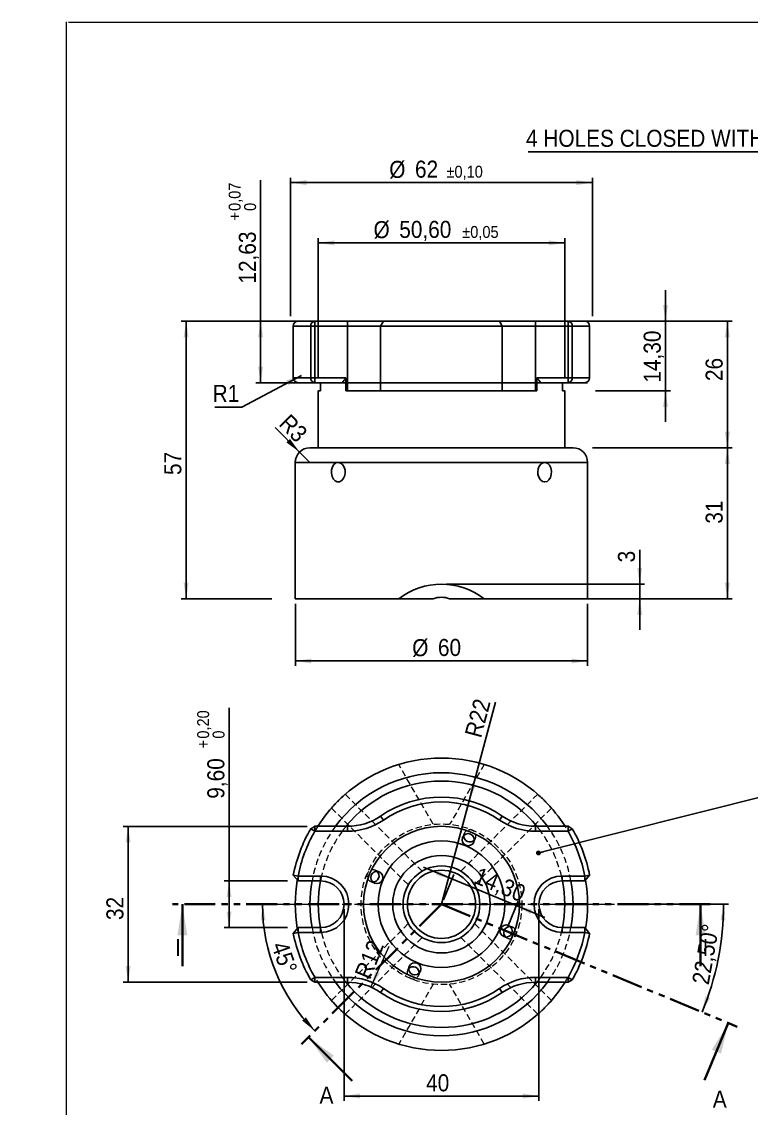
# Model space of a CAD drawing. Header units: millimetres. Extents: x -3 to 287, y 0 to 409.
# Drawn here: x 0 to 149.7, y 185.7 to 408.7 of the extents above; entities that cross this region are included whole.
import ezdxf

# ---------------------------------------------------------------- set-up
doc = ezdxf.new("R2010")
doc.units = ezdxf.units.MM
for name, pattern in [('SLD-Centro', [19.05, 15.24, -1.27, 1.27, -1.27]), ('SLD-Combinazione-di-due-tratteggi', [12.7, 6.35, -1.27, 1.27, -1.27, 1.27, -1.27]), ('SLD-Solido', [0]), ('SLD-Tratteggiato', [1.905, 1.27, -0.635])]:
    doc.linetypes.add(name, pattern=pattern)
doc.layers.add('D', color=3, linetype='SLD-Solido', lineweight=25)
doc.layers.add('SEZ', color=6, linetype='SLD-Combinazione-di-due-tratteggi', lineweight=35)
doc.layers.add('Q', color=2, linetype='SLD-Solido')
doc.styles.add('SLDTEXTSTYLE3', font='GOTHIC.TTF', dxfattribs={"width": 0.913})
doc.styles.get("Standard").update_dxf_attribs({"font": 'GOTHIC.TTF'})
doc.dimstyles.new('SLDDIMSTYLE0', dxfattribs={"dimtxt": 3.5, "dimasz": 3.302, "dimexe": 0, "dimexo": 0.0625, "dimgap": 0.875, "dimtad": 1, "dimrnd": 1e-09, "dimzin": 12, "dimdsep": 46, "dimtxsty": 'SLDTEXTSTYLE3', "dimsah": 1, "dimcen": 0.09, "dimadec": 0, "dimazin": 3, "dimtfac": 1, "dimtofl": 0, "dimtmove": 0, "dimatfit": 3, "dimfxl": 0, "dimfrac": 2, "dimtolj": 1, "dimtzin": 12, "dimarcsym": 0})
doc.dimstyles.new('SLDDIMSTYLE1', dxfattribs={"dimtxt": 3.5, "dimasz": 3.302, "dimexe": 0, "dimexo": 0.0625, "dimgap": 0.875, "dimtad": 1, "dimrnd": 1e-09, "dimzin": 12, "dimdsep": 46, "dimtxsty": 'SLDTEXTSTYLE3', "dimsah": 1, "dimcen": 0.09, "dimadec": 0, "dimazin": 3, "dimtol": 1, "dimtp": 0.1, "dimtm": 0.1, "dimtfac": 1, "dimtofl": 0, "dimtmove": 0, "dimatfit": 3, "dimfxl": 0, "dimfrac": 2, "dimtolj": 1, "dimarcsym": 0})
doc.dimstyles.new('SLDDIMSTYLE10', dxfattribs={"dimtxt": 3.5, "dimasz": 3.302, "dimexe": 0, "dimexo": 0.0625, "dimgap": 0.875, "dimtad": 1, "dimrnd": 1e-09, "dimzin": 12, "dimdsep": 46, "dimtxsty": 'SLDTEXTSTYLE3', "dimblk1": 'NONE', "dimblk2": 'NONE', "dimsah": 1, "dimcen": 0, "dimadec": 0, "dimazin": 3, "dimtfac": 1, "dimtofl": 0, "dimtmove": 1, "dimatfit": 3, "dimldrblk": 'NONE', "dimfxl": 0, "dimfrac": 2, "dimtolj": 1, "dimtzin": 12, "dimarcsym": 0})
doc.dimstyles.new('SLDDIMSTYLE11', dxfattribs={"dimtxt": 0.18, "dimasz": 1.016, "dimexe": 0, "dimexo": 0.0625, "dimgap": 0, "dimtad": 0, "dimtih": 1, "dimtoh": 1, "dimdec": 0, "dimrnd": 1e-09, "dimzin": 0, "dimdsep": 46, "dimtxsty": 'Standard', "dimblk1": 'DOT', "dimblk2": 'DOT', "dimsah": 1, "dimcen": 0.09, "dimadec": 0, "dimazin": 0, "dimtfac": 1.016, "dimtdec": 0, "dimtofl": 0, "dimtmove": 0, "dimatfit": 3, "dimldrblk": 'DOT', "dimfxl": 0, "dimfrac": 2, "dimtolj": 1, "dimtzin": 0, "dimarcsym": 0})
doc.dimstyles.new('SLDDIMSTYLE2', dxfattribs={"dimtxt": 3.5, "dimasz": 3.302, "dimexe": 0, "dimexo": 0.0625, "dimgap": 0.875, "dimtad": 1, "dimrnd": 1e-09, "dimzin": 12, "dimdsep": 46, "dimtxsty": 'SLDTEXTSTYLE3', "dimsah": 1, "dimcen": 0.09, "dimadec": 0, "dimazin": 3, "dimtol": 1, "dimtp": 0.05, "dimtm": 0.05, "dimtfac": 1, "dimtofl": 0, "dimtmove": 0, "dimatfit": 3, "dimfxl": 0, "dimfrac": 2, "dimtolj": 1, "dimarcsym": 0})
doc.dimstyles.new('SLDDIMSTYLE3', dxfattribs={"dimtxt": 3.5, "dimasz": 3.302, "dimexe": 0, "dimexo": 0.0625, "dimgap": 0.875, "dimtad": 1, "dimrnd": 1e-09, "dimzin": 12, "dimdsep": 46, "dimtxsty": 'SLDTEXTSTYLE3', "dimsah": 1, "dimcen": 0.09, "dimadec": 0, "dimazin": 3, "dimtfac": 1, "dimtmove": 0, "dimatfit": 0, "dimfxl": 0, "dimfrac": 2, "dimtolj": 1, "dimtzin": 12, "dimarcsym": 0})
doc.dimstyles.new('SLDDIMSTYLE4', dxfattribs={"dimtxt": 3.5, "dimasz": 3.302, "dimexe": 0, "dimexo": 0.0625, "dimgap": 0.875, "dimtad": 1, "dimrnd": 1e-09, "dimzin": 12, "dimdsep": 46, "dimtxsty": 'SLDTEXTSTYLE3', "dimsah": 1, "dimcen": 0, "dimadec": 0, "dimazin": 3, "dimtfac": 1, "dimtofl": 0, "dimtmove": 0, "dimatfit": 3, "dimfxl": 0, "dimfrac": 2, "dimtolj": 1, "dimtzin": 12, "dimarcsym": 0})
doc.dimstyles.new('SLDDIMSTYLE5', dxfattribs={"dimtxt": 3.5, "dimasz": 3.302, "dimexe": 0, "dimexo": 0.0625, "dimgap": 0.875, "dimtad": 1, "dimrnd": 1e-09, "dimzin": 12, "dimdsep": 46, "dimtxsty": 'SLDTEXTSTYLE3', "dimsah": 1, "dimcen": 0.09, "dimadec": 0, "dimazin": 3, "dimtol": 1, "dimtp": 0.07, "dimtfac": 1, "dimtofl": 0, "dimtmove": 0, "dimatfit": 3, "dimfxl": 0, "dimfrac": 2, "dimtolj": 1, "dimarcsym": 0})
doc.dimstyles.new('SLDDIMSTYLE6', dxfattribs={"dimtxt": 0.18, "dimasz": 3.302, "dimexe": 0, "dimexo": 0.0625, "dimgap": 0, "dimtad": 0, "dimtih": 1, "dimtoh": 1, "dimdec": 0, "dimrnd": 1e-09, "dimzin": 0, "dimdsep": 46, "dimtxsty": 'Standard', "dimsah": 1, "dimcen": 0.09, "dimadec": 0, "dimazin": 0, "dimtfac": 3.302, "dimtdec": 0, "dimtofl": 0, "dimtmove": 0, "dimatfit": 3, "dimfxl": 0, "dimfrac": 2, "dimtolj": 1, "dimtzin": 0, "dimarcsym": 0})
doc.dimstyles.new('SLDDIMSTYLE7', dxfattribs={"dimtxt": 3.5, "dimasz": 3.302, "dimexe": 0, "dimexo": 0.0625, "dimgap": 0.875, "dimtad": 1, "dimdec": 4, "dimzin": 12, "dimdsep": 46, "dimtxsty": 'SLDTEXTSTYLE3', "dimsah": 1, "dimcen": 0.09, "dimazin": 3, "dimtfac": 1, "dimtofl": 0, "dimtmove": 0, "dimatfit": 3, "dimfxl": 0, "dimfrac": 2, "dimtolj": 1, "dimtzin": 12, "dimarcsym": 0})
doc.dimstyles.new('SLDDIMSTYLE8', dxfattribs={"dimtxt": 3.5, "dimasz": 3.302, "dimexe": 0, "dimexo": 0.0625, "dimgap": 0.875, "dimtad": 1, "dimrnd": 1e-09, "dimzin": 12, "dimdsep": 46, "dimtxsty": 'SLDTEXTSTYLE3', "dimsah": 1, "dimcen": 0, "dimadec": 0, "dimazin": 3, "dimtfac": 1, "dimtofl": 0, "dimtmove": 0, "dimatfit": 3, "dimfxl": 0, "dimfrac": 2, "dimtolj": 1, "dimtzin": 12, "dimarcsym": 0})
doc.dimstyles.new('SLDDIMSTYLE9', dxfattribs={"dimtxt": 3.5, "dimasz": 3.302, "dimexe": 0, "dimexo": 0.0625, "dimgap": 0.875, "dimtad": 1, "dimrnd": 1e-09, "dimzin": 12, "dimdsep": 46, "dimtxsty": 'SLDTEXTSTYLE3', "dimsah": 1, "dimcen": 0.09, "dimadec": 0, "dimazin": 3, "dimtol": 1, "dimtp": 0.2, "dimtfac": 1, "dimtofl": 0, "dimtmove": 0, "dimatfit": 3, "dimfxl": 0, "dimfrac": 2, "dimtolj": 1, "dimarcsym": 0})

# ---------------------------------------------------------------- blocks, each defined once
blk = doc.blocks.new('_D')
at = {"layer": 'Q'}
for p, q in [((85.16, 347.25), (32.74, 347.25)), ((33.74, 290.25), (33.74, 347.25)), ((51.31, 290.25), (32.74, 290.25))]:
    blk.add_line(p, q, dxfattribs=at)
for points in [[(33.74, 347.25), (33.23, 343.95), (34.24, 343.95)], [(33.74, 290.25), (34.24, 293.55), (33.23, 293.55)]]:
    blk.add_solid(points, dxfattribs=at)
at = {"layer": 'Q', "insert": (29.26, 315.67), "char_height": 3.5, "attachment_point": 1, "rotation": 90, "style": 'SLDTEXTSTYLE3'}
blk.add_mtext('57', dxfattribs=at)
blk = doc.blocks.new('_D_1')
at = {"layer": 'Q'}
for p, q in [((55.16, 348.25), (55.16, 376.69)), ((117.16, 375.69), (55.16, 375.69)), ((117.16, 348.25), (117.16, 376.69))]:
    blk.add_line(p, q, dxfattribs=at)
for points in [[(55.16, 375.69), (58.46, 375.18), (58.46, 376.2)], [(117.16, 375.69), (113.85, 376.2), (113.85, 375.18)]]:
    blk.add_solid(points, dxfattribs=at)
at = {"layer": 'Q', "attachment_point": 1, "style": 'SLDTEXTSTYLE3'}
for s, insert, char_height in [('%%c', (75.44, 380.16), 3.5), ('62', (80.72, 380.21), 3.5), ('±0,10', (87.18, 379.16), 2.45)]:
    blk.add_mtext(s, dxfattribs=dict(at, insert=insert, char_height=char_height))
blk = doc.blocks.new('_D_2')
at = {"layer": 'Q'}
for p, q in [((60.86, 335.62), (60.86, 364.32)), ((111.46, 335.62), (111.46, 364.32)), ((111.46, 363.32), (60.86, 363.32))]:
    blk.add_line(p, q, dxfattribs=at)
for points in [[(60.86, 363.32), (64.16, 362.81), (64.16, 363.83)], [(111.46, 363.32), (108.15, 363.83), (108.15, 362.81)]]:
    blk.add_solid(points, dxfattribs=at)
at = {"layer": 'Q', "attachment_point": 1, "style": 'SLDTEXTSTYLE3'}
for s, insert, char_height in [('%%c', (72.21, 367.79), 3.5), ('50,60', (77.49, 367.84), 3.5), ('±0,05', (90.42, 366.79), 2.45)]:
    blk.add_mtext(s, dxfattribs=dict(at, insert=insert, char_height=char_height))
blk = doc.blocks.new('_D_3')
at = {"layer": 'Q'}
for p, q in [((56.16, 289.25), (56.16, 276.5)), ((116.16, 289.25), (116.16, 276.5)), ((116.16, 277.5), (56.16, 277.5))]:
    blk.add_line(p, q, dxfattribs=at)
for points in [[(56.16, 277.5), (59.46, 276.99), (59.46, 278)], [(116.16, 277.5), (112.85, 278), (112.85, 276.99)]]:
    blk.add_solid(points, dxfattribs=at)
at = {"layer": 'Q', "char_height": 3.5, "attachment_point": 1, "style": 'SLDTEXTSTYLE3'}
for s, insert in [('%%c', (80.15, 281.97)), ('60', (85.43, 282.02))]:
    blk.add_mtext(s, dxfattribs=dict(at, insert=insert))
blk = doc.blocks.new('_D_4')
at = {"layer": 'Q'}
for p, q in [((132.14, 347.25), (132.14, 353.6)), ((117.78, 347.25), (133.14, 347.25)), ((132.14, 347.25), (132.14, 332.95)), ((117.78, 332.95), (133.14, 332.95)), ((132.14, 332.95), (132.14, 326.6))]:
    blk.add_line(p, q, dxfattribs=at)
for points in [[(132.14, 347.25), (132.64, 350.55), (131.63, 350.55)], [(132.14, 332.95), (131.63, 329.65), (132.64, 329.65)]]:
    blk.add_solid(points, dxfattribs=at)
at = {"layer": 'Q', "insert": (127.66, 334.63), "char_height": 3.5, "attachment_point": 1, "rotation": 90, "style": 'SLDTEXTSTYLE3'}
blk.add_mtext('14,30', dxfattribs=at)
blk = doc.blocks.new('_D_5')
at = {"layer": 'Q'}
for p, q in [((87.16, 347.25), (145.84, 347.25)), ((144.84, 347.25), (144.84, 321.25)), ((117.16, 321.25), (145.84, 321.25))]:
    blk.add_line(p, q, dxfattribs=at)
for points in [[(144.84, 347.25), (144.33, 343.95), (145.35, 343.95)], [(144.84, 321.25), (145.35, 324.55), (144.33, 324.55)]]:
    blk.add_solid(points, dxfattribs=at)
at = {"layer": 'Q', "insert": (140.37, 334.96), "char_height": 3.5, "attachment_point": 1, "rotation": 90, "style": 'SLDTEXTSTYLE3'}
blk.add_mtext('26', dxfattribs=at)
blk = doc.blocks.new('_D_6')
at = {"layer": 'Q'}
for p, q in [((117.16, 321.25), (145.84, 321.25)), ((144.84, 321.25), (144.84, 290.25)), ((117.16, 290.25), (145.84, 290.25))]:
    blk.add_line(p, q, dxfattribs=at)
for points in [[(144.84, 321.25), (144.33, 317.95), (145.35, 317.95)], [(144.84, 290.25), (145.35, 293.55), (144.33, 293.55)]]:
    blk.add_solid(points, dxfattribs=at)
at = {"layer": 'Q', "insert": (140.37, 305.68), "char_height": 3.5, "attachment_point": 1, "rotation": 90, "style": 'SLDTEXTSTYLE3'}
blk.add_mtext('31', dxfattribs=at)
blk = doc.blocks.new('_D_7')
at = {"layer": 'Q'}
for q in [(52, 325.41), (59.16, 318.25)]:
    blk.add_line((57.03, 320.37), q, dxfattribs=at)
blk.add_solid([(57.03, 320.37), (55.06, 323.07), (54.34, 322.35)], dxfattribs=at)
at = {"layer": 'Q', "insert": (55.05, 328.45), "char_height": 3.5, "attachment_point": 1, "rotation": 315, "style": 'SLDTEXTSTYLE3'}
blk.add_mtext('R3', dxfattribs=at)
blk = doc.blocks.new('_D_8')
at = {"layer": 'Q'}
for p, q in [((49.03, 347.25), (49.03, 376.21)), ((111.16, 347.25), (48.03, 347.25)), ((49.03, 347.25), (49.03, 334.62)), ((116.16, 334.62), (48.03, 334.62))]:
    blk.add_line(p, q, dxfattribs=at)
for points in [[(49.03, 347.25), (48.52, 343.95), (49.54, 343.95)], [(49.03, 334.62), (49.54, 337.92), (48.52, 337.92)]]:
    blk.add_solid(points, dxfattribs=at)
at = {"layer": 'Q', "attachment_point": 1, "rotation": 90, "style": 'SLDTEXTSTYLE3'}
for s, insert, char_height in [('0,07', (42.48, 369.88), 2.45), ('0', (45.65, 369.88), 2.45), ('+', (42.48, 367.9), 2.45), ('12,63', (44.56, 354.96), 3.5)]:
    blk.add_mtext(s, dxfattribs=dict(at, insert=insert, char_height=char_height))
blk = doc.blocks.new('_D_9')
at = {"layer": 'Q'}
for p, q in [((126.84, 293.25), (126.84, 300.32)), ((87.16, 293.25), (127.84, 293.25)), ((126.84, 293.25), (126.84, 290.25)), ((96.68, 290.25), (127.84, 290.25)), ((126.84, 290.25), (126.84, 283.9))]:
    blk.add_line(p, q, dxfattribs=at)
for points in [[(126.84, 293.25), (127.35, 296.55), (126.33, 296.55)], [(126.84, 290.25), (126.33, 286.95), (127.35, 286.95)]]:
    blk.add_solid(points, dxfattribs=at)
at = {"layer": 'Q', "insert": (122.37, 297.73), "char_height": 3.5, "attachment_point": 1, "rotation": 90, "style": 'SLDTEXTSTYLE3'}
blk.add_mtext('3', dxfattribs=at)
blk = doc.blocks.new('SW_NOTE_2')
at = {"color": 0}
blk.add_line((-5.54, 0), (0, 0), dxfattribs=at)
at = {"color": 0, "insert": (-5.97, 4.56), "char_height": 3.5, "attachment_point": 1, "style": 'SLDTEXTSTYLE3'}
blk.add_mtext('R1', dxfattribs=at)
blk = doc.blocks.new('_D_10')
at = {"layer": 'Q'}
blk.add_arc((86.16, 227.55), 36.75, 180, 225, dxfattribs=at)
for points in [[(49.41, 227.55), (49.05, 224.23), (50.06, 224.28)], [(60.17, 201.57), (58.32, 204.35), (57.57, 203.66)]]:
    blk.add_solid(points, dxfattribs=at)
at = {"layer": 'Q', "insert": (54.52, 220.25), "char_height": 3.5, "attachment_point": 1, "rotation": 289.2201, "style": 'SLDTEXTSTYLE3'}
blk.add_mtext('45°', dxfattribs=at)
blk = doc.blocks.new('_D_11')
at = {"layer": 'Q'}
blk.add_line((125.64, 227.55), (145.05, 227.55), dxfattribs=at)
blk.add_arc((86.16, 227.55), 57.89, 337.5, 0, dxfattribs=at)
for points in [[(144.05, 227.55), (143.45, 224.26), (144.46, 224.24)], [(139.64, 205.4), (141.29, 208.3), (140.34, 208.66)]]:
    blk.add_solid(points, dxfattribs=at)
at = {"layer": 'Q', "insert": (137.55, 211.5), "char_height": 3.5, "attachment_point": 1, "rotation": 79.8594, "style": 'SLDTEXTSTYLE3'}
blk.add_mtext('22,50°', dxfattribs=at)
blk = doc.blocks.new('_D_12')
at = {"layer": 'Q'}
for p, q in [((58.6, 243.55), (20.84, 243.55)), ((21.84, 243.55), (21.84, 211.55)), ((58.6, 211.55), (20.84, 211.55))]:
    blk.add_line(p, q, dxfattribs=at)
for points in [[(21.84, 243.55), (21.33, 240.25), (22.35, 240.25)], [(21.84, 211.55), (22.35, 214.85), (21.33, 214.85)]]:
    blk.add_solid(points, dxfattribs=at)
at = {"layer": 'Q', "insert": (17.37, 224.32), "char_height": 3.5, "attachment_point": 1, "rotation": 90, "style": 'SLDTEXTSTYLE3'}
blk.add_mtext('32', dxfattribs=at)
blk = doc.blocks.new('_D_13')
at = {"layer": 'Q'}
for q in [(97.26, 269.01), (86.16, 227.55)]:
    blk.add_line((91.85, 248.8), q, dxfattribs=at)
blk.add_solid([(91.85, 248.8), (93.19, 251.86), (92.21, 252.12)], dxfattribs=at)
at = {"layer": 'Q', "insert": (90.88, 262.43), "char_height": 3.5, "attachment_point": 1, "rotation": 75, "style": 'SLDTEXTSTYLE3'}
blk.add_mtext('R22', dxfattribs=at)
blk = doc.blocks.new('_D_14')
at = {"layer": 'Q'}
for p, q in [((42.56, 232.35), (42.56, 267.89)), ((54.53, 232.35), (41.56, 232.35)), ((42.56, 232.35), (42.56, 222.75)), ((54.53, 222.75), (41.56, 222.75))]:
    blk.add_line(p, q, dxfattribs=at)
for points in [[(42.56, 232.35), (42.05, 229.05), (43.07, 229.05)], [(42.56, 222.75), (43.07, 226.05), (42.05, 226.05)]]:
    blk.add_solid(points, dxfattribs=at)
at = {"layer": 'Q', "attachment_point": 1, "rotation": 90, "style": 'SLDTEXTSTYLE3'}
for s, insert, char_height in [('0,20', (36.01, 261.55), 2.45), ('+', (36.01, 259.57), 2.45), ('0', (39.18, 261.55), 2.45), ('9,60', (38.09, 249.22), 3.5)]:
    blk.add_mtext(s, dxfattribs=dict(at, insert=insert, char_height=char_height))
blk = doc.blocks.new('_D_15')
at = {"layer": 'Q'}
for p, q in [((88.31, 232.74), (82.44, 235.17)), ((86.54, 228.47), (88.69, 233.67)), ((101.52, 227.27), (88.31, 232.74)), ((99.75, 223), (101.9, 228.19)), ((101.52, 227.27), (107.38, 224.84))]:
    blk.add_line(p, q, dxfattribs=at)
for points in [[(88.31, 232.74), (85.45, 234.47), (85.06, 233.54)], [(101.52, 227.27), (104.37, 225.54), (104.76, 226.48)]]:
    blk.add_solid(points, dxfattribs=at)
at = {"layer": 'Q', "insert": (93.9, 235.26), "char_height": 3.5, "attachment_point": 1, "rotation": 337.5, "style": 'SLDTEXTSTYLE3'}
blk.add_mtext('14,30', dxfattribs=at)
blk = doc.blocks.new('_D_16')
at = {"layer": 'Q', "insert": (68.24, 213.23), "char_height": 3.5, "attachment_point": 1, "rotation": 67.8966, "style": 'SLDTEXTSTYLE3'}
blk.add_mtext('R12', dxfattribs=at)
blk = doc.blocks.new('_NONE')
blk = doc.blocks.new('_D_17')
at = {"layer": 'Q'}
for p, q in [((66.16, 226.55), (66.16, 187.18)), ((106.16, 226.55), (106.16, 187.18)), ((66.16, 188.18), (106.16, 188.18))]:
    blk.add_line(p, q, dxfattribs=at)
for points in [[(66.16, 188.18), (69.46, 187.67), (69.46, 188.69)], [(106.16, 188.18), (102.85, 188.69), (102.85, 187.67)]]:
    blk.add_solid(points, dxfattribs=at)
at = {"layer": 'Q', "insert": (83, 192.65), "char_height": 3.5, "attachment_point": 1, "style": 'SLDTEXTSTYLE3'}
blk.add_mtext('40', dxfattribs=at)
blk = doc.blocks.new('_DOT')
at = {"color": 0, "linetype": 'ByBlock', "lineweight": -2}
blk.add_line((-0.5, 0), (-1, 0), dxfattribs=at)
at = {"color": 0, "linetype": 'ByBlock', "const_width": 0.5}
blk.add_lwpolyline([(-0.25, 0, 1), (0.25, 0, 1)], format="xyb", close=True, dxfattribs=at)
blk = doc.blocks.new('SW_NOTE_5')
at = {"color": 0}
blk.add_line((-57.99, 0), (0, 0), dxfattribs=at)
at = {"color": 0, "insert": (-58.41, 4.53), "char_height": 3.5, "attachment_point": 1, "style": 'SLDTEXTSTYLE3'}
blk.add_mtext('4 HOLES CLOSED WITH M4', dxfattribs=at)

msp = doc.modelspace()

# ---------------------------------------------------------------- linework, layer by layer
at = {"color": 179, "linetype": 'SLD-Solido', "lineweight": 18}
for p, q in [((9.17063, 8.7216), (9.17063, 408.7216)), ((9.56714, 408.65552), (286.56714, 408.65552))]:
    msp.add_line(p, q, dxfattribs=at)
at = {"color": 7, "linetype": 'SLD-Tratteggiato', "lineweight": 18}
for p, q in [((84.47283, 243.9651), (77.38552, 256.24068)), ((94.92494, 256.24068), (87.83764, 243.9651)), ((82.17923, 234.35553), (66.40229, 250.13247)), ((105.90818, 250.13247), (90.12895, 234.35324)), ((63.57501, 247.3029), (79.35309, 231.52482)), ((92.95967, 231.5271), (108.73546, 247.3029)), ((59.30845, 243.0511), (59.95797, 243.4261)), ((90.82278, 242.08595), (90.4928, 241.28931)), ((92.8025, 240.3326), (93.13248, 241.12924)), ((73.37373, 234.19836), (72.57709, 234.52834)), ((61.52903, 233.3511), (61.35523, 233.3511)), ((71.62038, 232.21864), (72.41702, 231.88866)), ((110.95523, 233.3511), (110.78144, 233.3511)), ((79.3508, 223.5751), (63.57386, 207.79815)), ((108.73661, 207.79815), (92.95738, 223.57738)), ((100.69009, 222.88356), (99.89345, 223.21354)), ((61.35523, 221.7511), (61.52903, 221.7511)), ((98.93674, 220.90384), (99.73338, 220.57386)), ((110.78144, 221.7511), (110.95523, 221.7511)), ((66.40344, 204.97088), (82.18152, 220.74896)), ((90.13124, 220.74667), (105.90703, 204.97088)), ((79.50797, 214.7696), (79.17799, 213.97295)), ((81.48769, 213.01625), (81.81767, 213.81289)), ((84.47283, 211.1371), (77.38552, 198.86152)), ((94.92494, 198.86152), (87.83764, 211.1371))]:
    msp.add_line(p, q, dxfattribs=at)
at = {"color": 7, "linetype": 'SLD-Centro', "lineweight": 18}
msp.add_line((49.27874, 227.5511), (124.64321, 227.5511), dxfattribs=at)
at = {"color": 7, "linetype": 'SLD-Solido', "lineweight": 18}
msp.add_line((71.69068, 210.53933), (75.39011, 218.9682), dxfattribs=at)
at = {"color": 7, "linetype": 'SLD-Tratteggiato', "lineweight": 18}
msp.add_circle((86.15523, 227.5511), 16.5, dxfattribs=at)
for radius, start, end in [(30, 147.7690474, 170.474225), (27, 143.6587969, 169.7596517), (25.3, 140.7717684, 143.6379683), (25.3, 36.3620317, 39.2282316), (27, 10.2403483, 36.3412031), (30, 9.5022333, 32.2309526), (30, 150, 168.852622), (25.3, 143.6379683, 166.747138), (25.3, 13.252862, 36.3620317), (30, 11.147378, 30), (25.3, 166.747138, 169.0633621), (25.3, 10.9366379, 13.252862), (30, 189.5022333, 212.2309526), (30, 191.147378, 210), (27, 190.2403483, 216.3412031), (25.3, 190.9366379, 193.252862), (25.3, 193.252862, 216.3620317), (25.3, 323.6379683, 346.747138), (27, 323.6587969, 349.7596517), (25.3, 346.747138, 349.0633621), (30, 327.7690474, 350.474225), (30, 330, 348.852622), (25.3, 216.3620317, 219.2282316), (25.3, 320.7717684, 323.6379683)]:
    msp.add_arc((86.15523, 227.5511), radius, start, end, dxfattribs=at)
for centre, major_axis in [((91.97763, 241.6076), (-0.47843, -1.15503)), ((72.09874, 233.37349), (1.15503, -0.47843)), ((100.21173, 221.72871), (-1.15503, 0.47843)), ((80.33284, 213.4946), (0.47843, 1.15503))]:
    msp.add_ellipse(centre, major_axis=major_axis, ratio=0.999847695, start_param=1.218707174, end_param=5.064478134, dxfattribs=at)
at = {"color": 7, "linetype": 'SLD-Solido', "lineweight": 18}
msp.add_solid([(71.69068, 210.53933), (73.4829, 213.35876), (72.55257, 213.76708)], dxfattribs=at)
at = {"layer": 'D'}
for p, q in [((55.74011, 346.25021), (55.74011, 335.62021)), ((59.30845, 346.25021), (55.74011, 346.25021)), ((56.72124, 347.25021), (60.17447, 347.25021)), ((59.30845, 346.25021), (60.17447, 346.25021)), ((59.30845, 335.62021), (59.30845, 346.25021)), ((60.17447, 347.25021), (60.17447, 346.25021)), ((60.17447, 347.25021), (66.86793, 347.25021)), ((60.17447, 346.25021), (60.17447, 335.62021)), ((66.86793, 346.25021), (60.17447, 346.25021)), ((66.86793, 347.25021), (66.86793, 346.25021)), ((66.86793, 347.25021), (74.24249, 347.25021)), ((66.86793, 332.95021), (66.86793, 346.25021)), ((73.67522, 346.25021), (66.86793, 346.25021)), ((74.24249, 347.25021), (73.67522, 346.25021)), ((98.63525, 346.25021), (73.67522, 346.25021)), ((73.67522, 346.25021), (73.67522, 332.95021)), ((74.24249, 347.25021), (98.06798, 347.25021)), ((98.06798, 347.25021), (98.63525, 346.25021)), ((98.06798, 347.25021), (105.44254, 347.25021)), ((98.63525, 332.95021), (98.63525, 346.25021)), ((105.44254, 346.25021), (98.63525, 346.25021)), ((105.44254, 347.25021), (105.44254, 346.25021)), ((105.44254, 347.25021), (112.136, 347.25021)), ((105.44254, 346.25021), (105.44254, 332.95021)), ((112.136, 346.25021), (105.44254, 346.25021)), ((112.136, 347.25021), (112.136, 346.25021)), ((112.136, 347.25021), (115.58923, 347.25021)), ((112.136, 335.62021), (112.136, 346.25021)), ((113.00202, 346.25021), (112.136, 346.25021)), ((113.00202, 346.25021), (113.00202, 335.62021)), ((116.57036, 346.25021), (113.00202, 346.25021)), ((116.57036, 335.62021), (116.57036, 346.25021)), ((55.74011, 335.62021), (59.30845, 335.62021)), ((60.17447, 334.62021), (56.72124, 334.62021)), ((59.30845, 335.62021), (60.17447, 335.62021)), ((60.17447, 335.62021), (66.55702, 335.62021)), ((60.17447, 334.62021), (60.17447, 335.62021)), ((65.78148, 334.62021), (60.17447, 334.62021)), ((61.31474, 334.62021), (61.31474, 332.95021)), ((66.55702, 335.62021), (66.55702, 332.95021)), ((105.75345, 335.62021), (105.75345, 332.95021)), ((105.75345, 335.62021), (112.136, 335.62021)), ((112.136, 334.62021), (106.52899, 334.62021)), ((110.99573, 332.95021), (110.99573, 334.62021)), ((113.00202, 335.62021), (112.136, 335.62021)), ((112.136, 334.62021), (112.136, 335.62021)), ((115.58923, 334.62021), (112.136, 334.62021)), ((113.00202, 335.62021), (116.57036, 335.62021)), ((60.85523, 332.95021), (60.85523, 321.25021)), ((60.85523, 332.95021), (61.31474, 332.95021)), ((66.55702, 332.95021), (105.75345, 332.95021)), ((110.99573, 332.95021), (111.45523, 332.95021)), ((111.45523, 321.25021), (111.45523, 332.95021)), ((59.15523, 321.25021), (113.15523, 321.25021)), ((56.15523, 318.25021), (56.15523, 290.25021)), ((64.94203, 318.25021), (56.15523, 318.25021)), ((107.36844, 318.25021), (64.94203, 318.25021)), ((116.15523, 318.25021), (107.36844, 318.25021)), ((116.15523, 290.25021), (116.15523, 318.25021)), ((56.15523, 290.25021), (77.38552, 290.25021)), ((84.47283, 290.25021), (77.38552, 290.25021)), ((94.92494, 290.25021), (87.83764, 290.25021)), ((94.92494, 290.25021), (116.15523, 290.25021)), ((74.24249, 244.84522), (73.67522, 245.66875)), ((98.06798, 244.84522), (98.63525, 245.66875)), ((59.95797, 243.4261), (60.17447, 243.5511)), ((60.17447, 242.5511), (60.17447, 243.5511)), ((60.17447, 243.5511), (66.86793, 243.5511)), ((66.86793, 242.5511), (66.86793, 243.5511)), ((105.44254, 242.5511), (105.44254, 243.5511)), ((105.44254, 243.5511), (112.136, 243.5511)), ((112.136, 242.5511), (112.136, 243.5511)), ((113.00202, 243.0511), (112.136, 243.5511)), ((60.17447, 242.5511), (59.3459, 243.02948)), ((66.86793, 242.5511), (60.17447, 242.5511)), ((112.136, 242.5511), (105.44254, 242.5511)), ((113.00202, 243.0511), (112.136, 242.5511)), ((55.74011, 233.54443), (56.72124, 233.3511)), ((55.74011, 233.54443), (56.72124, 232.3511)), ((56.72124, 233.3511), (61.35523, 233.3511)), ((56.72124, 233.3511), (56.72124, 232.3511)), ((61.35523, 232.3511), (56.72124, 232.3511)), ((61.35523, 233.3511), (61.35523, 232.3511)), ((110.95523, 233.3511), (110.95523, 232.3511)), ((110.95523, 233.3511), (115.58923, 233.3511)), ((115.58923, 232.3511), (110.95523, 232.3511)), ((116.57036, 233.54443), (115.58923, 232.3511)), ((115.58923, 233.3511), (116.57036, 233.54443)), ((115.58923, 233.3511), (115.58923, 232.3511)), ((55.74011, 221.55777), (56.72124, 222.7511)), ((56.72124, 221.7511), (55.74011, 221.55777)), ((56.72124, 221.7511), (56.72124, 222.7511)), ((56.72124, 222.7511), (61.35523, 222.7511)), ((61.35523, 221.7511), (56.72124, 221.7511)), ((61.35523, 221.7511), (61.35523, 222.7511)), ((110.95523, 221.7511), (110.95523, 222.7511)), ((110.95523, 222.7511), (115.58923, 222.7511)), ((115.58923, 221.7511), (110.95523, 221.7511)), ((115.58923, 221.7511), (115.58923, 222.7511)), ((116.57036, 221.55777), (115.58923, 222.7511)), ((116.57036, 221.55777), (115.58923, 221.7511)), ((59.30845, 212.0511), (60.17447, 212.5511)), ((59.30845, 212.0511), (60.17447, 211.5511)), ((60.17447, 212.5511), (66.86793, 212.5511)), ((60.17447, 212.5511), (60.17447, 211.5511)), ((66.86793, 212.5511), (66.86793, 211.5511)), ((105.44254, 212.5511), (112.136, 212.5511)), ((105.44254, 212.5511), (105.44254, 211.5511)), ((112.136, 212.5511), (113.00202, 212.0511)), ((112.136, 212.5511), (112.136, 211.5511)), ((113.00202, 212.0511), (112.136, 211.5511)), ((66.86793, 211.5511), (60.17447, 211.5511)), ((74.24249, 210.25698), (73.67522, 209.43345)), ((98.06798, 210.25698), (98.63525, 209.43345)), ((112.136, 211.5511), (105.44254, 211.5511))]:
    msp.add_line(p, q, dxfattribs=at)
at = {"layer": 'D', "flags": 128}
for points in [[(64.94203, 318.25021), (64.95231, 318.25016), (65.42436, 318.13303), (65.85066, 317.80455), (66.17969, 317.30056), (66.36863, 316.67748), (66.40344, 316.25021), (66.31876, 315.58903), (66.07605, 315.00241), (65.70636, 314.55554), (65.25601, 314.29939), (64.78041, 314.26342), (64.33386, 314.4507), (63.9628, 314.84019), (63.70399, 315.3893), (63.58262, 316.03575), (63.60965, 316.70523), (63.78203, 317.32287), (64.08444, 317.82069), (64.48854, 318.14221), (64.94203, 318.25021)], [(107.36844, 318.25021), (107.53006, 318.23701), (107.97661, 318.04973), (108.34767, 317.66023), (108.60648, 317.11113), (108.72785, 316.46467), (108.70082, 315.79519), (108.52844, 315.17755), (108.22603, 314.67974), (107.82193, 314.35822), (107.35816, 314.25026), (106.88611, 314.36739), (106.45981, 314.69588), (106.13078, 315.19987), (105.94184, 315.82294), (105.90703, 316.25021), (105.99171, 316.91139), (106.23441, 317.49801), (106.60411, 317.94488), (107.05445, 318.20103), (107.36844, 318.25021)], [(64.78965, 248.60845), (65.10489, 248.92592), (65.56816, 249.37247), (65.96871, 249.74354), (66.25696, 250.00235), (66.39474, 250.12371), (66.38493, 250.11511)], [(65.09788, 206.18551), (64.78041, 206.50075), (64.33386, 206.96403), (63.9628, 207.36458), (63.70399, 207.65282), (63.58262, 207.79061), (63.59122, 207.7808)]]:
    msp.add_lwpolyline(points, dxfattribs=at)
at = {"layer": 'D'}
for radius in [16, 13, 10, 7.875, 7]:
    msp.add_circle((86.15523, 227.5511), radius, dxfattribs=at)
for centre, radius, start, end in [((56.73076, 346.25956), 0.9907, 90.5508231, 180.5404304), ((60.24664, 346.31271), 0.94027, 94.4019497, 183.811261), ((112.06383, 346.31271), 0.94027, 356.188739, 85.5980503), ((115.5797, 346.25956), 0.9907, 359.4595696, 89.4491769), ((56.73076, 335.61087), 0.9907, 179.4595696, 269.4491769), ((60.24664, 335.55771), 0.94027, 176.188739, 265.5980503), ((86.15523, 319.62021), 25.3, 140.7717684, 143.6379683), ((86.15523, 319.62021), 25.3, 36.3620317, 39.2282316), ((112.06383, 335.55771), 0.94027, 274.4019497, 3.811261), ((115.5797, 335.61087), 0.9907, 270.5508231, 0.5404304), ((59.15523, 318.25021), 3, 90, 180), ((113.15523, 318.25021), 3, 0, 90), ((86.15523, 278.98111), 14.27937, 52.1096505, 127.8903495), ((86.15523, 286.02355), 4.54919, 68.2952033, 111.7047967), ((86.15523, 227.5511), 30, 45, 135), ((86.15523, 227.5511), 27, 90, 143.6587969), ((86.15523, 227.5511), 27, 36.3412031, 90), ((86.15523, 227.5511), 25.3, 39.2282316, 140.7717684), ((86.56535, 228.00949), 29.38495, 46.2628319, 48.7879997), ((86.15523, 227.5511), 30, 135, 147.7690474), ((83.85366, 229.60914), 26.91269, 136.1413054, 138.8942726), ((86.15523, 227.5511), 22, 55.4396782, 124.5603218), ((86.15523, 227.5511), 21, 55.4396782, 124.5603218), ((87.69369, 228.97194), 27.90663, 41.0613932, 45.6366633), ((86.15523, 227.5511), 30, 32.2309526, 45), ((66.86793, 255.5511), 12, 270, 304.5603218), ((105.44254, 255.5511), 12, 235.4396782, 270), ((50.92478, 257.36987), 16.61406, 300.3912548, 302.9363501), ((66.86793, 255.5511), 13, 270, 304.5603218), ((105.44254, 255.5511), 13, 235.4396782, 270), ((86.15523, 227.5511), 31, 150, 168.852622), ((86.15523, 227.5511), 30, 150, 168.852622), ((86.15523, 227.5511), 30, 11.147378, 30), ((86.15523, 227.5511), 31, 11.147378, 30), ((86.15523, 227.5511), 30, 170.474225, 189.5022333), ((86.15523, 227.5511), 27, 169.7596517, 190.2403483), ((86.15523, 227.5511), 25.3, 169.0633621, 190.9366379), ((61.35523, 227.5511), 5.8, 270, 90), ((61.35523, 227.5511), 4.8, 270, 90), ((110.95523, 227.5511), 5.8, 90, 270), ((110.95523, 227.5511), 4.8, 90, 270), ((86.15523, 227.5511), 25.3, 349.0633621, 10.9366379), ((86.15523, 227.5511), 27, 349.7596517, 10.2403483), ((86.15523, 227.5511), 30, 350.474225, 9.5022333), ((86.15523, 227.5511), 31, 191.147378, 210), ((86.15523, 227.5511), 30, 191.147378, 210), ((86.15523, 227.5511), 30, 330, 348.852622), ((86.15523, 227.5511), 31, 330, 348.852622), ((66.86793, 199.5511), 13, 55.4396782, 90), ((105.44254, 199.5511), 13, 90, 124.5603218), ((86.15523, 227.5511), 30, 212.2309526, 225), ((86.15523, 227.5511), 27, 216.3412031, 323.6587969), ((86.15523, 227.5511), 25.3, 219.2282316, 320.7717684), ((66.86793, 199.5511), 12, 55.4396782, 90), ((86.15523, 227.5511), 21, 235.4396782, 304.5603218), ((105.44254, 199.5511), 12, 90, 124.5603218), ((86.15523, 227.5511), 30, 315, 327.7690474), ((86.15523, 227.5511), 22, 235.4396782, 304.5603218), ((86.61363, 227.14099), 29.38495, 316.2628319, 318.7879997), ((86.15523, 227.5511), 30, 225, 315), ((84.0972, 225.24952), 26.91269, 226.1413054, 228.8942726), ((87.57608, 226.01265), 27.90663, 311.0613932, 315.6366633)]:
    msp.add_arc(centre, radius, start, end, dxfattribs=at)
for centre, major_axis in [((91.64765, 240.81096), (-0.47843, -1.15503)), ((72.89538, 233.04351), (1.15503, -0.47843)), ((99.41509, 222.05869), (-1.15503, 0.47843)), ((80.66282, 214.29124), (0.47843, 1.15503))]:
    msp.add_ellipse(centre, major_axis=major_axis, ratio=0.999847695, dxfattribs=at)
for centre, major_axis, start_param, end_param in [((91.97763, 241.6076), (-0.47843, -1.15503), 5.064478134, 6.283185307), ((91.97763, 241.6076), (-0.47843, -1.15503), 0, 1.218707174), ((72.09874, 233.37349), (1.15503, -0.47843), 0, 1.218707174), ((72.09874, 233.37349), (1.15503, -0.47843), 5.064478134, 6.283185307), ((100.21173, 221.72871), (-1.15503, 0.47843), 0, 1.218707174), ((100.21173, 221.72871), (-1.15503, 0.47843), 5.064478134, 6.283185307), ((80.33284, 213.4946), (0.47843, 1.15503), 0, 1.218707174), ((80.33284, 213.4946), (0.47843, 1.15503), 5.064478134, 6.283185307)]:
    msp.add_ellipse(centre, major_axis=major_axis, ratio=0.999847695, start_param=start_param, end_param=end_param, dxfattribs=at)
at = {"layer": 'SEZ'}
for p, q in [((141.33523, 227.5511), (30.97523, 227.5511)), ((86.15523, 227.5511), (57.44244, 198.8383)), ((86.15523, 227.5511), (146.87973, 202.39819))]:
    msp.add_line(p, q, dxfattribs=at)
at = {"layer": 'SEZ', "linetype": 'SLD-Solido'}
for p, q in [((32.97523, 214.8511), (32.97523, 227.5511)), ((139.33523, 214.8511), (139.33523, 227.5511)), ((140.1719, 191.43029), (145.03197, 203.16356)), ((67.83691, 191.27226), (58.85665, 200.25252))]:
    msp.add_line(p, q, dxfattribs=at)
at = {"layer": 'SEZ'}
for points in [[(32.97523, 227.5511), (31.95923, 221.2011), (33.99123, 221.2011)], [(139.33523, 227.5511), (138.31923, 221.2011), (140.35123, 221.2011)], [(145.03197, 203.16356), (141.66327, 197.68573), (143.5406, 196.90811)], [(58.85665, 200.25252), (62.62836, 195.04397), (64.0652, 196.48081)]]:
    msp.add_solid(points, dxfattribs=at)

# ---------------------------------------------------------------- block references
for name, p in [('SW_NOTE_5', (161.91234, 382.01277)), ('SW_NOTE_2', (45.16293, 329.60892))]:
    msp.add_blockref(name, p)

# ---------------------------------------------------------------- texts
at = {"layer": 'SEZ', "char_height": 3.5, "attachment_point": 1, "style": 'SLDTEXTSTYLE3'}
for s, insert in [('I', (31.49589, 220.40939)), ('I', (139.75791, 220.40939)), ('A', (61.12746, 190.1211)), ('A', (141.85356, 189.30322))]:
    msp.add_mtext(s, dxfattribs=dict(at, insert=insert))

# ---------------------------------------------------------------- dimensions: what is measured, and where the dimension line sits
at = {"layer": 'Q'}
for base, p1, p2, dimstyle, picture, middle in [((55.15523, 375.68766), (117.15523, 347.25021), (55.15523, 347.25021), 'SLDDIMSTYLE1', '_D_1', (85.37708, 375.68766)), ((60.85523, 363.32021), (111.45523, 334.62021), (60.85523, 334.62021), 'SLDDIMSTYLE2', '_D_2', (85.37708, 363.32021)), ((56.15523, 277.49646), (116.15523, 290.25021), (56.15523, 290.25021), 'SLDDIMSTYLE0', '_D_3', (85.37708, 277.49646))]:
    dim = msp.add_linear_dim(base=base, p1=p1, p2=p2, text='%%c<>', dimstyle=dimstyle, dxfattribs=at)
    dim.commit()
    dim.dimension.update_dxf_attribs({"geometry": picture, "text_midpoint": middle, "dimtype": 160})
for base, p1, p2, angle, dimstyle, picture, middle in [((45.73511, 334.62021), (112.15523, 347.25021), (117.15523, 334.62021), 90, 'SLDDIMSTYLE5', '_D_8', (45.73511, 365.58828)), ((132.13526, 332.95021), (116.78137, 347.25021), (116.78137, 332.95021), 90, 'SLDDIMSTYLE3', '_D_4', (132.13526, 340.44426)), ((33.73511, 347.25021), (86.15523, 290.25021), (86.15523, 347.25021), 90, 'SLDDIMSTYLE0', '_D', (33.73511, 318.25463)), ((144.83951, 321.25021), (86.15523, 347.25021), (116.15523, 321.25021), 90, 'SLDDIMSTYLE0', '_D_5', (144.83951, 337.54634)), ((144.83951, 290.25021), (116.15523, 321.25021), (116.15523, 290.25021), 90, 'SLDDIMSTYLE0', '_D_6', (144.83951, 308.26701)), ((126.83951, 290.25021), (86.15523, 293.25021), (95.68151, 290.25021), 90, 'SLDDIMSTYLE3', '_D_9', (126.83951, 299.02213)), ((42.55963, 222.7511), (55.5291, 232.3511), (55.5291, 222.7511), 90, 'SLDDIMSTYLE9', '_D_14', (42.55963, 258.55513)), ((21.84226, 211.5511), (59.6034, 243.5511), (59.6034, 211.5511), 90, 'SLDDIMSTYLE0', '_D_12', (21.84226, 226.90434)), ((89.36854, 235.3087), (99.36671, 222.07873), (86.15523, 227.5511), 337.5, 'SLDDIMSTYLE3', '_D_15', (98.63019, 231.4724))]:
    dim = msp.add_linear_dim(base=base, p1=p1, p2=p2, angle=angle, dimstyle=dimstyle, dxfattribs=at)
    dim.commit()
    dim.dimension.update_dxf_attribs({"geometry": picture, "text_midpoint": middle, "dimtype": 160})
for center, mpoint, dimstyle, picture, middle in [((59.15523, 318.25021), (57.03391, 320.37153), 'SLDDIMSTYLE4', '_D_7', (53.5984, 323.80707)), ((86.15523, 227.5511), (91.84925, 248.80147), 'SLDDIMSTYLE8', '_D_13', (96.25296, 265.23631)), ((66.86793, 199.5511), (0, 0), 'SLDDIMSTYLE10', '_D_16', (73.84389, 215.89209))]:
    dim = msp.add_radius_dim(center=center, mpoint=mpoint, dimstyle=dimstyle, dxfattribs=at)
    dim.commit()
    dim.dimension.update_dxf_attribs({"geometry": picture, "text_midpoint": middle, "dimtype": 164})
for base, line1, line2, picture, middle in [((52.20431, 213.48817), ((49.27874, 227.5511), (124.64321, 227.5511)), ((86.15523, 227.5511), (57.44244, 198.8383)), '_D_10', (51.45533, 215.45366)), ((142.93619, 216.25667), ((146.87973, 202.39819), (86.15523, 227.5511)), ((124.64321, 227.5511), (49.27874, 227.5511)), '_D_11', (143.14423, 217.35817))]:
    dim = msp.add_angular_dim_2l(base=base, line1=line1, line2=line2, dimstyle='SLDDIMSTYLE7', dxfattribs=at)
    dim.commit()
    dim.dimension.update_dxf_attribs({"geometry": picture, "text_midpoint": middle, "dimtype": 162})
dim = msp.add_linear_dim(base=(106.15523, 188.1785), p1=(66.15523, 227.5511), p2=(106.15523, 227.5511), dimstyle='SLDDIMSTYLE0', dxfattribs=at)
dim.commit()
dim.dimension.update_dxf_attribs({"geometry": '_D_17', "text_midpoint": (85.58813, 188.1785), "dimtype": 160})

# ---------------------------------------------------------------- leaders
for points, dimstyle in [([(57.4121, 336.13248), (45.16293, 329.60892)], 'SLDDIMSTYLE6'), ([(106.06113, 238.08503), (154.00721, 250.16645)], 'SLDDIMSTYLE11')]:
    msp.add_leader(points, dimstyle=dimstyle)

doc.saveas('drawing.dxf')
